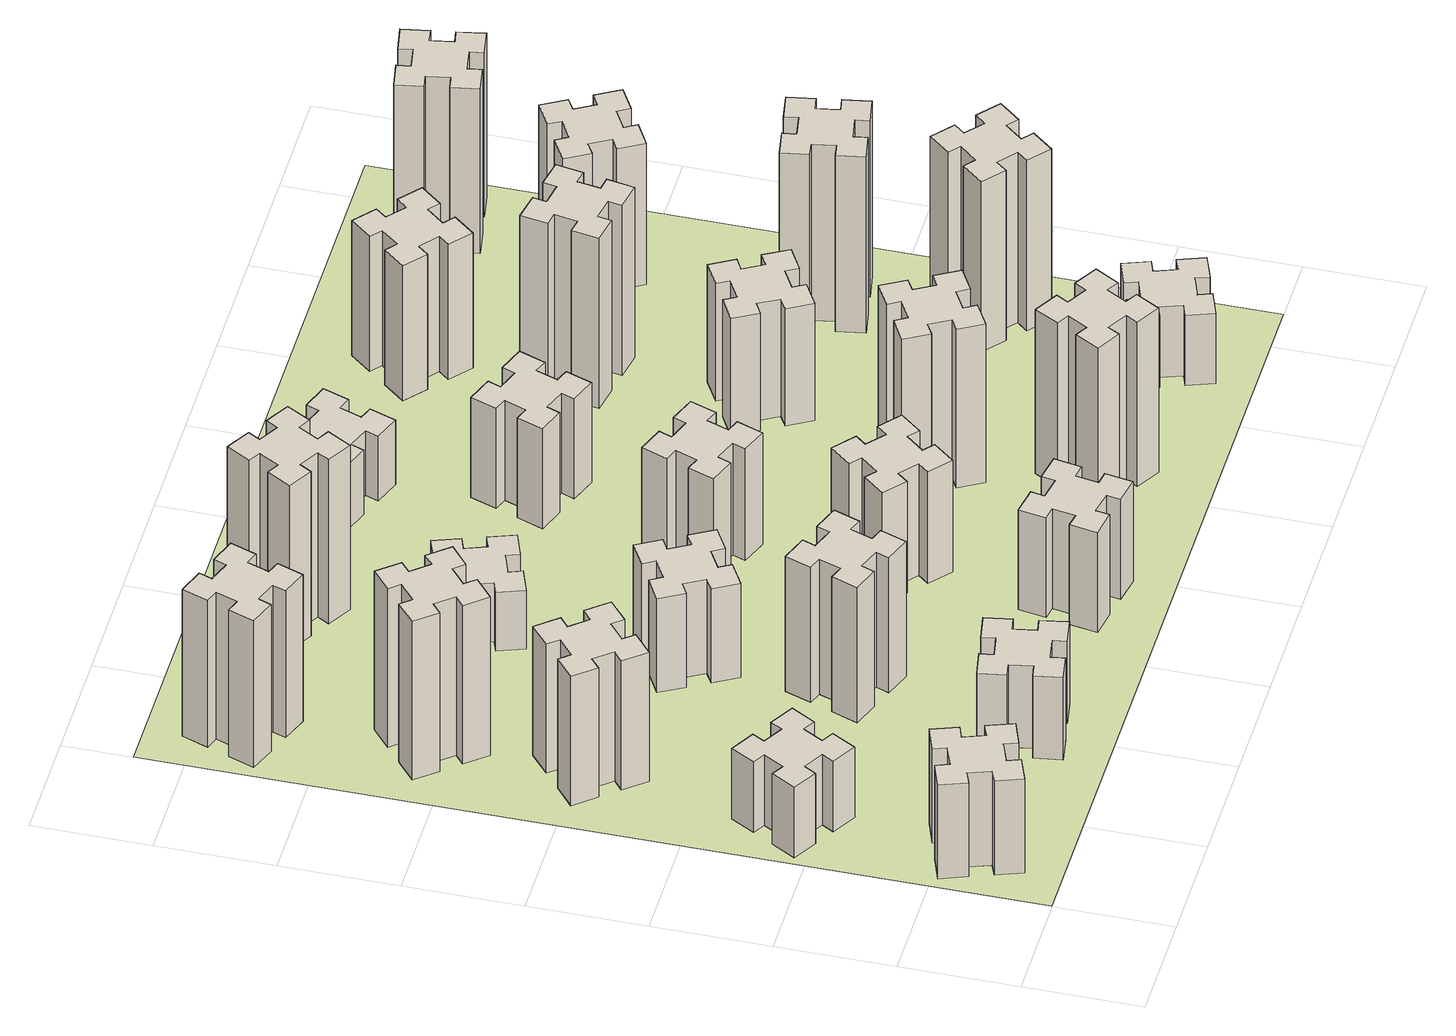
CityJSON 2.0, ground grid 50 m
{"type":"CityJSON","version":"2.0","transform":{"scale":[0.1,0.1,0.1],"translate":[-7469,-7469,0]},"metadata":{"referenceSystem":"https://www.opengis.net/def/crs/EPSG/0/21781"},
"CityObjects":{
"building1":{"type":"Building","attributes":{"class":"1000","function":"1000","usage":"1000","yearOfConstruction":2016,"roofType":"1000","measuredHeight":48,"storeysAboveGround":30,"storeysBelowGround":0},"geometry":[{"type":"Solid","lod":"1","boundaries":[[[[0,1,2,3,4,5,6,7,8,9,10,11,12,13,14,15,16,17,18,19]],[[17,16,20,21]],[[16,15,22,20]],[[15,14,23,22]],[[14,13,24,23]],[[13,12,25,24]],[[12,11,26,25]],[[11,10,27,26]],[[10,9,28,27]],[[9,8,29,28]],[[8,7,30,29]],[[7,6,31,30]],[[6,5,32,31]],[[5,4,33,32]],[[4,3,34,33]],[[3,2,35,34]],[[2,1,36,35]],[[1,0,37,36]],[[0,19,38,37]],[[19,18,39,38]],[[18,17,21,39]],[[24,25,26,27,28,29,30,31,32,33,34,35,36,37,38,39,21,20,22,23]]]]}]},
"building2":{"type":"Building","attributes":{"class":"1000","function":"1000","usage":"1000","yearOfConstruction":2016,"roofType":"1000","measuredHeight":36,"storeysAboveGround":30,"storeysBelowGround":0},"geometry":[{"type":"Solid","lod":"1","boundaries":[[[[40,41,42,43,44,45,46,47,48,49,50,51,52,53,54,55,56,57,58,59]],[[57,56,60,61]],[[56,55,62,60]],[[55,54,63,62]],[[54,53,64,63]],[[53,52,65,64]],[[52,51,66,65]],[[51,50,67,66]],[[50,49,68,67]],[[49,48,69,68]],[[48,47,70,69]],[[47,46,71,70]],[[46,45,72,71]],[[45,44,73,72]],[[44,43,74,73]],[[43,42,75,74]],[[42,41,76,75]],[[41,40,77,76]],[[40,59,78,77]],[[59,58,79,78]],[[58,57,61,79]],[[64,65,66,67,68,69,70,71,72,73,74,75,76,77,78,79,61,60,62,63]]]]}]},
"building3":{"type":"Building","attributes":{"class":"1000","function":"1000","usage":"1000","yearOfConstruction":2016,"roofType":"1000","measuredHeight":66,"storeysAboveGround":30,"storeysBelowGround":0},"geometry":[{"type":"Solid","lod":"1","boundaries":[[[[80,81,82,83,84,85,86,87,88,89,90,91,92,93,94,95,96,97,98,99]],[[97,96,100,101]],[[96,95,102,100]],[[95,94,103,102]],[[94,93,104,103]],[[93,92,105,104]],[[92,91,106,105]],[[91,90,107,106]],[[90,89,108,107]],[[89,88,109,108]],[[88,87,110,109]],[[87,86,111,110]],[[86,85,112,111]],[[85,84,113,112]],[[84,83,114,113]],[[83,82,115,114]],[[82,81,116,115]],[[81,80,117,116]],[[80,99,118,117]],[[99,98,119,118]],[[98,97,101,119]],[[104,105,106,107,108,109,110,111,112,113,114,115,116,117,118,119,101,100,102,103]]]]}]},
"building4":{"type":"Building","attributes":{"class":"1000","function":"1000","usage":"1000","yearOfConstruction":2016,"roofType":"1000","measuredHeight":42,"storeysAboveGround":30,"storeysBelowGround":0},"geometry":[{"type":"Solid","lod":"1","boundaries":[[[[120,121,122,123,124,125,126,127,128,129,130,131,132,133,134,135,136,137,138,139]],[[137,136,140,141]],[[136,135,142,140]],[[135,134,143,142]],[[134,133,144,143]],[[133,132,145,144]],[[132,131,146,145]],[[131,130,147,146]],[[130,129,148,147]],[[129,128,149,148]],[[128,127,150,149]],[[127,126,151,150]],[[126,125,152,151]],[[125,124,153,152]],[[124,123,154,153]],[[123,122,155,154]],[[122,121,156,155]],[[121,120,157,156]],[[120,139,158,157]],[[139,138,159,158]],[[138,137,141,159]],[[144,145,146,147,148,149,150,151,152,153,154,155,156,157,158,159,141,140,142,143]]]]}]},
"building5":{"type":"Building","attributes":{"class":"1000","function":"1000","usage":"1000","yearOfConstruction":2016,"roofType":"1000","measuredHeight":81,"storeysAboveGround":30,"storeysBelowGround":0},"geometry":[{"type":"Solid","lod":"1","boundaries":[[[[160,161,162,163,164,165,166,167,168,169,170,171,172,173,174,175,176,177,178,179]],[[177,176,180,181]],[[176,175,182,180]],[[175,174,183,182]],[[174,173,184,183]],[[173,172,185,184]],[[172,171,186,185]],[[171,170,187,186]],[[170,169,188,187]],[[169,168,189,188]],[[168,167,190,189]],[[167,166,191,190]],[[166,165,192,191]],[[165,164,193,192]],[[164,163,194,193]],[[163,162,195,194]],[[162,161,196,195]],[[161,160,197,196]],[[160,179,198,197]],[[179,178,199,198]],[[178,177,181,199]],[[184,185,186,187,188,189,190,191,192,193,194,195,196,197,198,199,181,180,182,183]]]]}]},
"building6":{"type":"Building","attributes":{"class":"1000","function":"1000","usage":"1000","yearOfConstruction":2016,"roofType":"1000","measuredHeight":75,"storeysAboveGround":30,"storeysBelowGround":0},"geometry":[{"type":"Solid","lod":"1","boundaries":[[[[200,201,202,203,204,205,206,207,208,209,210,211,212,213,214,215,216,217,218,219]],[[217,216,220,221]],[[216,215,222,220]],[[215,214,223,222]],[[214,213,224,223]],[[213,212,225,224]],[[212,211,226,225]],[[211,210,227,226]],[[210,209,228,227]],[[209,208,229,228]],[[208,207,230,229]],[[207,206,231,230]],[[206,205,232,231]],[[205,204,233,232]],[[204,203,234,233]],[[203,202,235,234]],[[202,201,236,235]],[[201,200,237,236]],[[200,219,238,237]],[[219,218,239,238]],[[218,217,221,239]],[[224,225,226,227,228,229,230,231,232,233,234,235,236,237,238,239,221,220,222,223]]]]}]},
"building7":{"type":"Building","attributes":{"class":"1000","function":"1000","usage":"1000","yearOfConstruction":2016,"roofType":"1000","measuredHeight":69,"storeysAboveGround":30,"storeysBelowGround":0},"geometry":[{"type":"Solid","lod":"1","boundaries":[[[[240,241,242,243,244,245,246,247,248,249,250,251,252,253,254,255,256,257,258,259]],[[257,256,260,261]],[[256,255,262,260]],[[255,254,263,262]],[[254,253,264,263]],[[253,252,265,264]],[[252,251,266,265]],[[251,250,267,266]],[[250,249,268,267]],[[249,248,269,268]],[[248,247,270,269]],[[247,246,271,270]],[[246,245,272,271]],[[245,244,273,272]],[[244,243,274,273]],[[243,242,275,274]],[[242,241,276,275]],[[241,240,277,276]],[[240,259,278,277]],[[259,258,279,278]],[[258,257,261,279]],[[264,265,266,267,268,269,270,271,272,273,274,275,276,277,278,279,261,260,262,263]]]]}]},
"building8":{"type":"Building","attributes":{"class":"1000","function":"1000","usage":"1000","yearOfConstruction":2016,"roofType":"1000","measuredHeight":48,"storeysAboveGround":30,"storeysBelowGround":0},"geometry":[{"type":"Solid","lod":"1","boundaries":[[[[280,281,282,283,284,285,286,287,288,289,290,291,292,293,294,295,296,297,298,299]],[[297,296,300,301]],[[296,295,302,300]],[[295,294,303,302]],[[294,293,304,303]],[[293,292,305,304]],[[292,291,306,305]],[[291,290,307,306]],[[290,289,308,307]],[[289,288,309,308]],[[288,287,310,309]],[[287,286,311,310]],[[286,285,312,311]],[[285,284,313,312]],[[284,283,314,313]],[[283,282,315,314]],[[282,281,316,315]],[[281,280,317,316]],[[280,299,318,317]],[[299,298,319,318]],[[298,297,301,319]],[[304,305,306,307,308,309,310,311,312,313,314,315,316,317,318,319,301,300,302,303]]]]}]},
"building9":{"type":"Building","attributes":{"class":"1000","function":"1000","usage":"1000","yearOfConstruction":2016,"roofType":"1000","measuredHeight":30,"storeysAboveGround":30,"storeysBelowGround":0},"geometry":[{"type":"Solid","lod":"1","boundaries":[[[[320,321,322,323,324,325,326,327,328,329,330,331,332,333,334,335,336,337,338,339]],[[337,336,340,341]],[[336,335,342,340]],[[335,334,343,342]],[[334,333,344,343]],[[333,332,345,344]],[[332,331,346,345]],[[331,330,347,346]],[[330,329,348,347]],[[329,328,349,348]],[[328,327,350,349]],[[327,326,351,350]],[[326,325,352,351]],[[325,324,353,352]],[[324,323,354,353]],[[323,322,355,354]],[[322,321,356,355]],[[321,320,357,356]],[[320,339,358,357]],[[339,338,359,358]],[[338,337,341,359]],[[344,345,346,347,348,349,350,351,352,353,354,355,356,357,358,359,341,340,342,343]]]]}]},
"building10":{"type":"Building","attributes":{"class":"1000","function":"1000","usage":"1000","yearOfConstruction":2016,"roofType":"1000","measuredHeight":51,"storeysAboveGround":30,"storeysBelowGround":0},"geometry":[{"type":"Solid","lod":"1","boundaries":[[[[360,361,362,363,364,365,366,367,368,369,370,371,372,373,374,375,376,377,378,379]],[[377,376,380,381]],[[376,375,382,380]],[[375,374,383,382]],[[374,373,384,383]],[[373,372,385,384]],[[372,371,386,385]],[[371,370,387,386]],[[370,369,388,387]],[[369,368,389,388]],[[368,367,390,389]],[[367,366,391,390]],[[366,365,392,391]],[[365,364,393,392]],[[364,363,394,393]],[[363,362,395,394]],[[362,361,396,395]],[[361,360,397,396]],[[360,379,398,397]],[[379,378,399,398]],[[378,377,381,399]],[[384,385,386,387,388,389,390,391,392,393,394,395,396,397,398,399,381,380,382,383]]]]}]},
"building11":{"type":"Building","attributes":{"class":"1000","function":"1000","usage":"1000","yearOfConstruction":2016,"roofType":"1000","measuredHeight":84,"storeysAboveGround":30,"storeysBelowGround":0},"geometry":[{"type":"Solid","lod":"1","boundaries":[[[[400,401,402,403,404,405,406,407,408,409,410,411,412,413,414,415,416,417,418,419]],[[417,416,420,421]],[[416,415,422,420]],[[415,414,423,422]],[[414,413,424,423]],[[413,412,425,424]],[[412,411,426,425]],[[411,410,427,426]],[[410,409,428,427]],[[409,408,429,428]],[[408,407,430,429]],[[407,406,431,430]],[[406,405,432,431]],[[405,404,433,432]],[[404,403,434,433]],[[403,402,435,434]],[[402,401,436,435]],[[401,400,437,436]],[[400,419,438,437]],[[419,418,439,438]],[[418,417,421,439]],[[424,425,426,427,428,429,430,431,432,433,434,435,436,437,438,439,421,420,422,423]]]]}]},
"building12":{"type":"Building","attributes":{"class":"1000","function":"1000","usage":"1000","yearOfConstruction":2016,"roofType":"1000","measuredHeight":57,"storeysAboveGround":30,"storeysBelowGround":0},"geometry":[{"type":"Solid","lod":"1","boundaries":[[[[440,441,442,443,444,445,446,447,448,449,450,451,452,453,454,455,456,457,458,459]],[[457,456,460,461]],[[456,455,462,460]],[[455,454,463,462]],[[454,453,464,463]],[[453,452,465,464]],[[452,451,466,465]],[[451,450,467,466]],[[450,449,468,467]],[[449,448,469,468]],[[448,447,470,469]],[[447,446,471,470]],[[446,445,472,471]],[[445,444,473,472]],[[444,443,474,473]],[[443,442,475,474]],[[442,441,476,475]],[[441,440,477,476]],[[440,459,478,477]],[[459,458,479,478]],[[458,457,461,479]],[[464,465,466,467,468,469,470,471,472,473,474,475,476,477,478,479,461,460,462,463]]]]}]},
"building13":{"type":"Building","attributes":{"class":"1000","function":"1000","usage":"1000","yearOfConstruction":2016,"roofType":"1000","measuredHeight":57,"storeysAboveGround":30,"storeysBelowGround":0},"geometry":[{"type":"Solid","lod":"1","boundaries":[[[[480,481,482,483,484,485,486,487,488,489,490,491,492,493,494,495,496,497,498,499]],[[497,496,500,501]],[[496,495,502,500]],[[495,494,503,502]],[[494,493,504,503]],[[493,492,505,504]],[[492,491,506,505]],[[491,490,507,506]],[[490,489,508,507]],[[489,488,509,508]],[[488,487,510,509]],[[487,486,511,510]],[[486,485,512,511]],[[485,484,513,512]],[[484,483,514,513]],[[483,482,515,514]],[[482,481,516,515]],[[481,480,517,516]],[[480,499,518,517]],[[499,498,519,518]],[[498,497,501,519]],[[504,505,506,507,508,509,510,511,512,513,514,515,516,517,518,519,501,500,502,503]]]]}]},
"building14":{"type":"Building","attributes":{"class":"1000","function":"1000","usage":"1000","yearOfConstruction":2016,"roofType":"1000","measuredHeight":51,"storeysAboveGround":30,"storeysBelowGround":0},"geometry":[{"type":"Solid","lod":"1","boundaries":[[[[520,521,522,523,524,525,526,527,528,529,530,531,532,533,534,535,536,537,538,539]],[[537,536,540,541]],[[536,535,542,540]],[[535,534,543,542]],[[534,533,544,543]],[[533,532,545,544]],[[532,531,546,545]],[[531,530,547,546]],[[530,529,548,547]],[[529,528,549,548]],[[528,527,550,549]],[[527,526,551,550]],[[526,525,552,551]],[[525,524,553,552]],[[524,523,554,553]],[[523,522,555,554]],[[522,521,556,555]],[[521,520,557,556]],[[520,539,558,557]],[[539,538,559,558]],[[538,537,541,559]],[[544,545,546,547,548,549,550,551,552,553,554,555,556,557,558,559,541,540,542,543]]]]}]},
"building15":{"type":"Building","attributes":{"class":"1000","function":"1000","usage":"1000","yearOfConstruction":2016,"roofType":"1000","measuredHeight":84,"storeysAboveGround":30,"storeysBelowGround":0},"geometry":[{"type":"Solid","lod":"1","boundaries":[[[[560,561,562,563,564,565,566,567,568,569,570,571,572,573,574,575,576,577,578,579]],[[577,576,580,581]],[[576,575,582,580]],[[575,574,583,582]],[[574,573,584,583]],[[573,572,585,584]],[[572,571,586,585]],[[571,570,587,586]],[[570,569,588,587]],[[569,568,589,588]],[[568,567,590,589]],[[567,566,591,590]],[[566,565,592,591]],[[565,564,593,592]],[[564,563,594,593]],[[563,562,595,594]],[[562,561,596,595]],[[561,560,597,596]],[[560,579,598,597]],[[579,578,599,598]],[[578,577,581,599]],[[584,585,586,587,588,589,590,591,592,593,594,595,596,597,598,599,581,580,582,583]]]]}]},
"building16":{"type":"Building","attributes":{"class":"1000","function":"1000","usage":"1000","yearOfConstruction":2016,"roofType":"1000","measuredHeight":33,"storeysAboveGround":30,"storeysBelowGround":0},"geometry":[{"type":"Solid","lod":"1","boundaries":[[[[600,601,602,603,604,605,606,607,608,609,610,611,612,613,614,615,616,617,618,619]],[[617,616,620,621]],[[616,615,622,620]],[[615,614,623,622]],[[614,613,624,623]],[[613,612,625,624]],[[612,611,626,625]],[[611,610,627,626]],[[610,609,628,627]],[[609,608,629,628]],[[608,607,630,629]],[[607,606,631,630]],[[606,605,632,631]],[[605,604,633,632]],[[604,603,634,633]],[[603,602,635,634]],[[602,601,636,635]],[[601,600,637,636]],[[600,619,638,637]],[[619,618,639,638]],[[618,617,621,639]],[[624,625,626,627,628,629,630,631,632,633,634,635,636,637,638,639,621,620,622,623]]]]}]},
"building17":{"type":"Building","attributes":{"class":"1000","function":"1000","usage":"1000","yearOfConstruction":2016,"roofType":"1000","measuredHeight":81,"storeysAboveGround":30,"storeysBelowGround":0},"geometry":[{"type":"Solid","lod":"1","boundaries":[[[[640,641,642,643,644,645,646,647,648,649,650,651,652,653,654,655,656,657,658,659]],[[657,656,660,661]],[[656,655,662,660]],[[655,654,663,662]],[[654,653,664,663]],[[653,652,665,664]],[[652,651,666,665]],[[651,650,667,666]],[[650,649,668,667]],[[649,648,669,668]],[[648,647,670,669]],[[647,646,671,670]],[[646,645,672,671]],[[645,644,673,672]],[[644,643,674,673]],[[643,642,675,674]],[[642,641,676,675]],[[641,640,677,676]],[[640,659,678,677]],[[659,658,679,678]],[[658,657,661,679]],[[664,665,666,667,668,669,670,671,672,673,674,675,676,677,678,679,661,660,662,663]]]]}]},
"building18":{"type":"Building","attributes":{"class":"1000","function":"1000","usage":"1000","yearOfConstruction":2016,"roofType":"1000","measuredHeight":60,"storeysAboveGround":30,"storeysBelowGround":0},"geometry":[{"type":"Solid","lod":"1","boundaries":[[[[680,681,682,683,684,685,686,687,688,689,690,691,692,693,694,695,696,697,698,699]],[[697,696,700,701]],[[696,695,702,700]],[[695,694,703,702]],[[694,693,704,703]],[[693,692,705,704]],[[692,691,706,705]],[[691,690,707,706]],[[690,689,708,707]],[[689,688,709,708]],[[688,687,710,709]],[[687,686,711,710]],[[686,685,712,711]],[[685,684,713,712]],[[684,683,714,713]],[[683,682,715,714]],[[682,681,716,715]],[[681,680,717,716]],[[680,699,718,717]],[[699,698,719,718]],[[698,697,701,719]],[[704,705,706,707,708,709,710,711,712,713,714,715,716,717,718,719,701,700,702,703]]]]}]},
"building19":{"type":"Building","attributes":{"class":"1000","function":"1000","usage":"1000","yearOfConstruction":2016,"roofType":"1000","measuredHeight":36,"storeysAboveGround":30,"storeysBelowGround":0},"geometry":[{"type":"Solid","lod":"1","boundaries":[[[[720,721,722,723,724,725,726,727,728,729,730,731,732,733,734,735,736,737,738,739]],[[737,736,740,741]],[[736,735,742,740]],[[735,734,743,742]],[[734,733,744,743]],[[733,732,745,744]],[[732,731,746,745]],[[731,730,747,746]],[[730,729,748,747]],[[729,728,749,748]],[[728,727,750,749]],[[727,726,751,750]],[[726,725,752,751]],[[725,724,753,752]],[[724,723,754,753]],[[723,722,755,754]],[[722,721,756,755]],[[721,720,757,756]],[[720,739,758,757]],[[739,738,759,758]],[[738,737,741,759]],[[744,745,746,747,748,749,750,751,752,753,754,755,756,757,758,759,741,740,742,743]]]]}]},
"building20":{"type":"Building","attributes":{"class":"1000","function":"1000","usage":"1000","yearOfConstruction":2016,"roofType":"1000","measuredHeight":87,"storeysAboveGround":30,"storeysBelowGround":0},"geometry":[{"type":"Solid","lod":"1","boundaries":[[[[760,761,762,763,764,765,766,767,768,769,770,771,772,773,774,775,776,777,778,779]],[[777,776,780,781]],[[776,775,782,780]],[[775,774,783,782]],[[774,773,784,783]],[[773,772,785,784]],[[772,771,786,785]],[[771,770,787,786]],[[770,769,788,787]],[[769,768,789,788]],[[768,767,790,789]],[[767,766,791,790]],[[766,765,792,791]],[[765,764,793,792]],[[764,763,794,793]],[[763,762,795,794]],[[762,761,796,795]],[[761,760,797,796]],[[760,779,798,797]],[[779,778,799,798]],[[778,777,781,799]],[[784,785,786,787,788,789,790,791,792,793,794,795,796,797,798,799,781,780,782,783]]]]}]},
"building21":{"type":"Building","attributes":{"class":"1000","function":"1000","usage":"1000","yearOfConstruction":2016,"roofType":"1000","measuredHeight":69,"storeysAboveGround":30,"storeysBelowGround":0},"geometry":[{"type":"Solid","lod":"1","boundaries":[[[[800,801,802,803,804,805,806,807,808,809,810,811,812,813,814,815,816,817,818,819]],[[817,816,820,821]],[[816,815,822,820]],[[815,814,823,822]],[[814,813,824,823]],[[813,812,825,824]],[[812,811,826,825]],[[811,810,827,826]],[[810,809,828,827]],[[809,808,829,828]],[[808,807,830,829]],[[807,806,831,830]],[[806,805,832,831]],[[805,804,833,832]],[[804,803,834,833]],[[803,802,835,834]],[[802,801,836,835]],[[801,800,837,836]],[[800,819,838,837]],[[819,818,839,838]],[[818,817,821,839]],[[824,825,826,827,828,829,830,831,832,833,834,835,836,837,838,839,821,820,822,823]]]]}]},
"building22":{"type":"Building","attributes":{"class":"1000","function":"1000","usage":"1000","yearOfConstruction":2016,"roofType":"1000","measuredHeight":87,"storeysAboveGround":30,"storeysBelowGround":0},"geometry":[{"type":"Solid","lod":"1","boundaries":[[[[840,841,842,843,844,845,846,847,848,849,850,851,852,853,854,855,856,857,858,859]],[[857,856,860,861]],[[856,855,862,860]],[[855,854,863,862]],[[854,853,864,863]],[[853,852,865,864]],[[852,851,866,865]],[[851,850,867,866]],[[850,849,868,867]],[[849,848,869,868]],[[848,847,870,869]],[[847,846,871,870]],[[846,845,872,871]],[[845,844,873,872]],[[844,843,874,873]],[[843,842,875,874]],[[842,841,876,875]],[[841,840,877,876]],[[840,859,878,877]],[[859,858,879,878]],[[858,857,861,879]],[[864,865,866,867,868,869,870,871,872,873,874,875,876,877,878,879,861,860,862,863]]]]}]},
"building23":{"type":"Building","attributes":{"class":"1000","function":"1000","usage":"1000","yearOfConstruction":2016,"roofType":"1000","measuredHeight":90,"storeysAboveGround":30,"storeysBelowGround":0},"geometry":[{"type":"Solid","lod":"1","boundaries":[[[[880,881,882,883,884,885,886,887,888,889,890,891,892,893,894,895,896,897,898,899]],[[897,896,900,901]],[[896,895,902,900]],[[895,894,903,902]],[[894,893,904,903]],[[893,892,905,904]],[[892,891,906,905]],[[891,890,907,906]],[[890,889,908,907]],[[889,888,909,908]],[[888,887,910,909]],[[887,886,911,910]],[[886,885,912,911]],[[885,884,913,912]],[[884,883,914,913]],[[883,882,915,914]],[[882,881,916,915]],[[881,880,917,916]],[[880,899,918,917]],[[899,898,919,918]],[[898,897,901,919]],[[904,905,906,907,908,909,910,911,912,913,914,915,916,917,918,919,901,900,902,903]]]]}]},
"building24":{"type":"Building","attributes":{"class":"1000","function":"1000","usage":"1000","yearOfConstruction":2016,"roofType":"1000","measuredHeight":72,"storeysAboveGround":30,"storeysBelowGround":0},"geometry":[{"type":"Solid","lod":"1","boundaries":[[[[920,921,922,923,924,925,926,927,928,929,930,931,932,933,934,935,936,937,938,939]],[[937,936,940,941]],[[936,935,942,940]],[[935,934,943,942]],[[934,933,944,943]],[[933,932,945,944]],[[932,931,946,945]],[[931,930,947,946]],[[930,929,948,947]],[[929,928,949,948]],[[928,927,950,949]],[[927,926,951,950]],[[926,925,952,951]],[[925,924,953,952]],[[924,923,954,953]],[[923,922,955,954]],[[922,921,956,955]],[[921,920,957,956]],[[920,939,958,957]],[[939,938,959,958]],[[938,937,941,959]],[[944,945,946,947,948,949,950,951,952,953,954,955,956,957,958,959,941,940,942,943]]]]}]},
"building25":{"type":"Building","attributes":{"class":"1000","function":"1000","usage":"1000","yearOfConstruction":2016,"roofType":"1000","measuredHeight":84,"storeysAboveGround":30,"storeysBelowGround":0},"geometry":[{"type":"Solid","lod":"1","boundaries":[[[[960,961,962,963,964,965,966,967,968,969,970,971,972,973,974,975,976,977,978,979]],[[977,976,980,981]],[[976,975,982,980]],[[975,974,983,982]],[[974,973,984,983]],[[973,972,985,984]],[[972,971,986,985]],[[971,970,987,986]],[[970,969,988,987]],[[969,968,989,988]],[[968,967,990,989]],[[967,966,991,990]],[[966,965,992,991]],[[965,964,993,992]],[[964,963,994,993]],[[963,962,995,994]],[[962,961,996,995]],[[961,960,997,996]],[[960,979,998,997]],[[979,978,999,998]],[[978,977,981,999]],[[984,985,986,987,988,989,990,991,992,993,994,995,996,997,998,999,981,980,982,983]]]]}]},
"landuse1":{"type":"LandUse","attributes":{"name":"plot1","function":"1010"},"geometry":[{"type":"MultiSurface","lod":"1","boundaries":[[[1000,1001,1002,1003]]]}]}
},
"vertices":[
[266,255,0],[360,289,0],[380,233,0],[493,274,0],[452,387,0],[396,366,0],[362,460,0],[418,480,0],[377,593,0],[264,552,0],[285,496,0],[191,462,0],[170,518,0],[57,477,0],[99,364,0],[155,385,0],[189,291,0],[133,270,0],[174,157,0],[287,199,0],[189,291,480],[133,270,480],[155,385,480],[99,364,480],[57,477,480],[170,518,480],[191,462,480],[285,496,480],[264,552,480],[377,593,480],[418,480,480],[362,460,480],[396,366,480],[452,387,480],[493,274,480],[380,233,480],[360,289,480],[266,255,480],[287,199,480],[174,157,480],
[205,1214,0],[155,1127,0],[103,1157,0],[43,1053,0],[147,993,0],[177,1045,0],[264,995,0],[234,943,0],[338,883,0],[398,987,0],[346,1017,0],[396,1104,0],[448,1074,0],[508,1178,0],[404,1238,0],[374,1186,0],[287,1236,0],[317,1288,0],[213,1348,0],[153,1244,0],[287,1236,360],[317,1288,360],[374,1186,360],[404,1238,360],[508,1178,360],[448,1074,360],[396,1104,360],[346,1017,360],[398,987,360],[338,883,360],[234,943,360],[264,995,360],[177,1045,360],[147,993,360],[43,1053,360],[103,1157,360],[155,1127,360],[205,1214,360],[153,1244,360],[213,1348,360],
[492,1988,0],[427,2064,0],[473,2103,0],[396,2195,0],[304,2118,0],[343,2072,0],[266,2007,0],[228,2053,0],[136,1976,0],[213,1884,0],[259,1923,0],[323,1846,0],[277,1808,0],[354,1716,0],[446,1793,0],[408,1839,0],[484,1903,0],[523,1857,0],[615,1934,0],[538,2026,0],[484,1903,660],[523,1857,660],[408,1839,660],[446,1793,660],[354,1716,660],[277,1808,660],[323,1846,660],[259,1923,660],[213,1884,660],[136,1976,660],[228,2053,660],[266,2007,660],[343,2072,660],[304,2118,660],[396,2195,660],[473,2103,660],[427,2064,660],[492,1988,660],[538,2026,660],[615,1934,660],
[898,405,0],[916,307,0],[857,297,0],[877,178,0],[996,199,0],[985,258,0],[1084,276,0],[1094,217,0],[1212,237,0],[1191,356,0],[1132,345,0],[1115,444,0],[1174,454,0],[1153,572,0],[1035,551,0],[1045,492,0],[947,475,0],[937,534,0],[818,513,0],[839,395,0],[947,475,420],[937,534,420],[1045,492,420],[1035,551,420],[1153,572,420],[1174,454,420],[1115,444,420],[1132,345,420],[1191,356,420],[1212,237,420],[1094,217,420],[1084,276,420],[985,258,420],[996,199,420],[877,178,420],[857,297,420],[916,307,420],[898,405,420],[839,395,420],[818,513,420],
[343,2712,0],[266,2647,0],[228,2693,0],[136,2616,0],[213,2524,0],[259,2563,0],[323,2486,0],[277,2448,0],[354,2356,0],[446,2433,0],[408,2479,0],[484,2543,0],[523,2497,0],[615,2574,0],[538,2666,0],[492,2628,0],[427,2704,0],[473,2743,0],[396,2835,0],[304,2758,0],[427,2704,810],[473,2743,810],[492,2628,810],[538,2666,810],[615,2574,810],[523,2497,810],[484,2543,810],[408,2479,810],[446,2433,810],[354,2356,810],[277,2448,810],[323,2486,810],[259,2563,810],[213,2524,810],[136,2616,810],[228,2693,810],[266,2647,810],[343,2712,810],[304,2758,810],[396,2835,810],
[362,3251,0],[396,3345,0],[452,3324,0],[493,3437,0],[380,3478,0],[360,3422,0],[266,3456,0],[287,3512,0],[174,3553,0],[133,3440,0],[189,3420,0],[155,3326,0],[99,3347,0],[57,3234,0],[170,3193,0],[191,3249,0],[285,3215,0],[264,3159,0],[377,3117,0],[418,3230,0],[285,3215,750],[264,3159,750],[191,3249,750],[170,3193,750],[57,3234,750],[99,3347,750],[155,3326,750],[189,3420,750],[133,3440,750],[174,3553,750],[287,3512,750],[266,3456,750],[360,3422,750],[380,3478,750],[493,3437,750],[452,3324,750],[396,3345,750],[362,3251,750],[418,3230,750],[377,3117,750],
[1200,1202,0],[1106,1236,0],[1127,1292,0],[1014,1333,0],[973,1220,0],[1029,1200,0],[995,1106,0],[939,1127,0],[897,1014,0],[1010,973,0],[1031,1029,0],[1125,995,0],[1104,939,0],[1217,897,0],[1258,1010,0],[1202,1031,0],[1236,1125,0],[1292,1104,0],[1333,1217,0],[1220,1258,0],[1236,1125,690],[1292,1104,690],[1202,1031,690],[1258,1010,690],[1217,897,690],[1104,939,690],[1125,995,690],[1031,1029,690],[1010,973,690],[897,1014,690],[939,1127,690],[995,1106,690],[1029,1200,690],[973,1220,690],[1014,1333,690],[1127,1292,690],[1106,1236,690],[1200,1202,690],[1220,1258,690],[1333,1217,690],
[995,1744,0],[1045,1657,0],[993,1627,0],[1053,1523,0],[1157,1583,0],[1127,1635,0],[1214,1685,0],[1244,1633,0],[1348,1693,0],[1288,1797,0],[1236,1767,0],[1186,1854,0],[1238,1884,0],[1178,1988,0],[1074,1928,0],[1104,1876,0],[1017,1826,0],[987,1878,0],[883,1818,0],[943,1714,0],[1017,1826,480],[987,1878,480],[1104,1876,480],[1074,1928,480],[1178,1988,480],[1238,1884,480],[1186,1854,480],[1236,1767,480],[1288,1797,480],[1348,1693,480],[1244,1633,480],[1214,1685,480],[1127,1635,480],[1157,1583,480],[1053,1523,480],[993,1627,480],[1045,1657,480],[995,1744,480],[943,1714,480],[883,1818,480],
[1106,2475,0],[1200,2509,0],[1220,2453,0],[1333,2494,0],[1292,2607,0],[1236,2586,0],[1202,2680,0],[1258,2700,0],[1217,2813,0],[1104,2772,0],[1125,2716,0],[1031,2682,0],[1010,2738,0],[897,2697,0],[939,2584,0],[995,2605,0],[1029,2511,0],[973,2490,0],[1014,2377,0],[1127,2419,0],[1029,2511,300],[973,2490,300],[995,2605,300],[939,2584,300],[897,2697,300],[1010,2738,300],[1031,2682,300],[1125,2716,300],[1104,2772,300],[1217,2813,300],[1258,2700,300],[1202,2680,300],[1236,2586,300],[1292,2607,300],[1333,2494,300],[1220,2453,300],[1200,2509,300],[1106,2475,300],[1127,2419,300],[1014,2377,300],
[1787,276,0],[1885,258,0],[1875,199,0],[1993,178,0],[2014,297,0],[1955,307,0],[1972,405,0],[2031,395,0],[2052,513,0],[1934,534,0],[1924,475,0],[1825,492,0],[1836,551,0],[1717,572,0],[1697,454,0],[1756,444,0],[1738,345,0],[1679,356,0],[1658,237,0],[1777,217,0],[1738,345,510],[1679,356,510],[1756,444,510],[1697,454,510],[1717,572,510],[1836,551,510],[1825,492,510],[1924,475,510],[1934,534,510],[2052,513,510],[2031,395,510],[1972,405,510],[1955,307,510],[2014,297,510],[1993,178,510],[1875,199,510],[1885,258,510],[1787,276,510],[1777,217,510],[1658,237,510],
[917,3265,0],[1004,3215,0],[974,3163,0],[1078,3103,0],[1138,3207,0],[1086,3237,0],[1136,3324,0],[1188,3294,0],[1248,3398,0],[1144,3458,0],[1114,3406,0],[1027,3456,0],[1057,3508,0],[953,3568,0],[893,3464,0],[945,3434,0],[895,3347,0],[843,3377,0],[783,3273,0],[887,3213,0],[895,3347,840],[843,3377,840],[945,3434,840],[893,3464,840],[953,3568,840],[1057,3508,840],[1027,3456,840],[1114,3406,840],[1144,3458,840],[1248,3398,840],[1188,3294,840],[1136,3324,840],[1086,3237,840],[1138,3207,840],[1078,3103,840],[974,3163,840],[1004,3215,840],[917,3265,840],[887,3213,840],[783,3273,840],
[1803,1224,0],[1739,1148,0],[1693,1186,0],[1616,1094,0],[1708,1017,0],[1746,1063,0],[1823,999,0],[1784,953,0],[1876,876,0],[1953,968,0],[1907,1006,0],[1972,1083,0],[2018,1044,0],[2095,1136,0],[2003,1213,0],[1964,1167,0],[1888,1232,0],[1926,1278,0],[1834,1355,0],[1757,1263,0],[1888,1232,570],[1926,1278,570],[1964,1167,570],[2003,1213,570],[2095,1136,570],[2018,1044,570],[1972,1083,570],[1907,1006,570],[1953,968,570],[1876,876,570],[1784,953,570],[1823,999,570],[1746,1063,570],[1708,1017,570],[1616,1094,570],[1693,1186,570],[1739,1148,570],[1803,1224,570],[1757,1263,570],[1834,1355,570],
[1842,1771,0],[1876,1865,0],[1932,1844,0],[1973,1957,0],[1860,1998,0],[1840,1942,0],[1746,1976,0],[1767,2032,0],[1654,2073,0],[1613,1960,0],[1669,1940,0],[1635,1846,0],[1579,1867,0],[1537,1754,0],[1650,1713,0],[1671,1769,0],[1765,1735,0],[1744,1679,0],[1857,1637,0],[1898,1750,0],[1765,1735,570],[1744,1679,570],[1671,1769,570],[1650,1713,570],[1537,1754,570],[1579,1867,570],[1635,1846,570],[1669,1940,570],[1613,1960,570],[1654,2073,570],[1767,2032,570],[1746,1976,570],[1840,1942,570],[1860,1998,570],[1973,1957,570],[1932,1844,570],[1876,1865,570],[1842,1771,570],[1898,1750,570],[1857,1637,570],
[2040,2682,0],[1946,2716,0],[1967,2772,0],[1854,2813,0],[1813,2700,0],[1869,2680,0],[1835,2586,0],[1779,2607,0],[1737,2494,0],[1850,2453,0],[1871,2509,0],[1965,2475,0],[1944,2419,0],[2057,2377,0],[2098,2490,0],[2042,2511,0],[2076,2605,0],[2132,2584,0],[2173,2697,0],[2060,2738,0],[2076,2605,510],[2132,2584,510],[2042,2511,510],[2098,2490,510],[2057,2377,510],[1944,2419,510],[1965,2475,510],[1871,2509,510],[1850,2453,510],[1737,2494,510],[1779,2607,510],[1835,2586,510],[1869,2680,510],[1813,2700,510],[1854,2813,510],[1967,2772,510],[1946,2716,510],[2040,2682,510],[2060,2738,510],[2173,2697,510],
[2694,546,0],[2607,596,0],[2637,648,0],[2533,708,0],[2473,604,0],[2525,574,0],[2475,487,0],[2423,517,0],[2363,413,0],[2467,353,0],[2497,405,0],[2584,355,0],[2554,303,0],[2658,243,0],[2718,347,0],[2666,377,0],[2716,464,0],[2768,434,0],[2828,538,0],[2724,598,0],[2716,464,840],[2768,434,840],[2666,377,840],[2718,347,840],[2658,243,840],[2554,303,840],[2584,355,840],[2497,405,840],[2467,353,840],[2363,413,840],[2423,517,840],[2475,487,840],[2525,574,840],[2473,604,840],[2533,708,840],[2637,648,840],[2607,596,840],[2694,546,840],[2724,598,840],[2828,538,840],
[1671,3249,0],[1765,3215,0],[1744,3159,0],[1857,3117,0],[1898,3230,0],[1842,3251,0],[1876,3345,0],[1932,3324,0],[1973,3437,0],[1860,3478,0],[1840,3422,0],[1746,3456,0],[1767,3512,0],[1654,3553,0],[1613,3440,0],[1669,3420,0],[1635,3326,0],[1579,3347,0],[1537,3234,0],[1650,3193,0],[1635,3326,330],[1579,3347,330],[1669,3420,330],[1613,3440,330],[1654,3553,330],[1767,3512,330],[1746,3456,330],[1840,3422,330],[1860,3478,330],[1973,3437,330],[1932,3324,330],[1876,3345,330],[1842,3251,330],[1898,3230,330],[1857,3117,330],[1744,3159,330],[1765,3215,330],[1671,3249,330],[1650,3193,330],[1537,3234,330],
[2616,1127,0],[2566,1214,0],[2618,1244,0],[2558,1348,0],[2454,1288,0],[2484,1236,0],[2397,1186,0],[2367,1238,0],[2263,1178,0],[2323,1074,0],[2375,1104,0],[2425,1017,0],[2373,987,0],[2433,883,0],[2537,943,0],[2507,995,0],[2594,1045,0],[2624,993,0],[2728,1053,0],[2668,1157,0],[2594,1045,810],[2624,993,810],[2507,995,810],[2537,943,810],[2433,883,810],[2373,987,810],[2425,1017,810],[2375,1104,810],[2323,1074,810],[2263,1178,810],[2367,1238,810],[2397,1186,810],[2484,1236,810],[2454,1288,810],[2558,1348,810],[2618,1244,810],[2566,1214,810],[2616,1127,810],[2668,1157,810],[2728,1053,810],
[2816,1867,0],[2766,1954,0],[2818,1984,0],[2758,2088,0],[2654,2028,0],[2684,1976,0],[2597,1926,0],[2567,1978,0],[2463,1918,0],[2523,1814,0],[2575,1844,0],[2625,1757,0],[2573,1727,0],[2633,1623,0],[2737,1683,0],[2707,1735,0],[2794,1785,0],[2824,1733,0],[2928,1793,0],[2868,1897,0],[2794,1785,600],[2824,1733,600],[2707,1735,600],[2737,1683,600],[2633,1623,600],[2573,1727,600],[2625,1757,600],[2575,1844,600],[2523,1814,600],[2463,1918,600],[2567,1978,600],[2597,1926,600],[2684,1976,600],[2654,2028,600],[2758,2088,600],[2818,1984,600],[2766,1954,600],[2816,1867,600],[2868,1897,600],[2928,1793,600],
[3326,255,0],[3420,289,0],[3440,233,0],[3553,274,0],[3512,387,0],[3456,366,0],[3422,460,0],[3478,480,0],[3437,593,0],[3324,552,0],[3345,496,0],[3251,462,0],[3230,518,0],[3117,477,0],[3159,364,0],[3215,385,0],[3249,291,0],[3193,270,0],[3234,157,0],[3347,199,0],[3249,291,360],[3193,270,360],[3215,385,360],[3159,364,360],[3117,477,360],[3230,518,360],[3251,462,360],[3345,496,360],[3324,552,360],[3437,593,360],[3478,480,360],[3422,460,360],[3456,366,360],[3512,387,360],[3553,274,360],[3440,233,360],[3420,289,360],[3326,255,360],[3347,199,360],[3234,157,360],
[2627,2496,0],[2725,2478,0],[2715,2419,0],[2833,2398,0],[2854,2517,0],[2795,2527,0],[2812,2625,0],[2871,2615,0],[2892,2733,0],[2774,2754,0],[2764,2695,0],[2665,2712,0],[2676,2771,0],[2557,2792,0],[2537,2674,0],[2596,2664,0],[2578,2565,0],[2519,2576,0],[2498,2457,0],[2617,2437,0],[2578,2565,870],[2519,2576,870],[2596,2664,870],[2537,2674,870],[2557,2792,870],[2676,2771,870],[2665,2712,870],[2764,2695,870],[2774,2754,870],[2892,2733,870],[2871,2615,870],[2812,2625,870],[2795,2527,870],[2854,2517,870],[2833,2398,870],[2715,2419,870],[2725,2478,870],[2627,2496,870],[2617,2437,870],[2498,2457,870],
[2704,3287,0],[2628,3352,0],[2666,3398,0],[2574,3475,0],[2497,3383,0],[2543,3344,0],[2479,3268,0],[2433,3306,0],[2356,3214,0],[2448,3137,0],[2486,3183,0],[2563,3119,0],[2524,3073,0],[2616,2996,0],[2693,3088,0],[2647,3126,0],[2712,3203,0],[2758,3164,0],[2835,3256,0],[2743,3333,0],[2712,3203,690],[2758,3164,690],[2647,3126,690],[2693,3088,690],[2616,2996,690],[2524,3073,690],[2563,3119,690],[2486,3183,690],[2448,3137,690],[2356,3214,690],[2433,3306,690],[2479,3268,690],[2543,3344,690],[2497,3383,690],[2574,3475,690],[2666,3398,690],[2628,3352,690],[2704,3287,690],[2743,3333,690],[2835,3256,690],
[3487,1006,0],[3552,1083,0],[3598,1044,0],[3675,1136,0],[3583,1213,0],[3544,1167,0],[3468,1232,0],[3506,1278,0],[3414,1355,0],[3337,1263,0],[3383,1224,0],[3319,1148,0],[3273,1186,0],[3196,1094,0],[3288,1017,0],[3326,1063,0],[3403,999,0],[3364,953,0],[3456,876,0],[3533,968,0],[3403,999,870],[3364,953,870],[3326,1063,870],[3288,1017,870],[3196,1094,870],[3273,1186,870],[3319,1148,870],[3383,1224,870],[3337,1263,870],[3414,1355,870],[3506,1278,870],[3468,1232,870],[3544,1167,870],[3583,1213,870],[3675,1136,870],[3598,1044,870],[3552,1083,870],[3487,1006,870],[3533,968,870],[3456,876,870],
[3305,1638,0],[3404,1656,0],[3414,1597,0],[3532,1617,0],[3511,1736,0],[3452,1725,0],[3435,1824,0],[3494,1834,0],[3473,1952,0],[3355,1931,0],[3365,1872,0],[3267,1855,0],[3257,1914,0],[3138,1893,0],[3159,1775,0],[3218,1785,0],[3236,1687,0],[3177,1677,0],[3197,1558,0],[3316,1579,0],[3236,1687,900],[3177,1677,900],[3218,1785,900],[3159,1775,900],[3138,1893,900],[3257,1914,900],[3267,1855,900],[3365,1872,900],[3355,1931,900],[3473,1952,900],[3494,1834,900],[3435,1824,900],[3452,1725,900],[3511,1736,900],[3532,1617,900],[3414,1597,900],[3404,1656,900],[3305,1638,900],[3316,1579,900],[3197,1558,900],
[3456,2707,0],[3406,2794,0],[3458,2824,0],[3398,2928,0],[3294,2868,0],[3324,2816,0],[3237,2766,0],[3207,2818,0],[3103,2758,0],[3163,2654,0],[3215,2684,0],[3265,2597,0],[3213,2567,0],[3273,2463,0],[3377,2523,0],[3347,2575,0],[3434,2625,0],[3464,2573,0],[3568,2633,0],[3508,2737,0],[3434,2625,720],[3464,2573,720],[3347,2575,720],[3377,2523,720],[3273,2463,720],[3213,2567,720],[3265,2597,720],[3215,2684,720],[3163,2654,720],[3103,2758,720],[3207,2818,720],[3237,2766,720],[3324,2816,720],[3294,2868,720],[3398,2928,720],[3458,2824,720],[3406,2794,720],[3456,2707,720],[3508,2737,720],[3568,2633,720],
[3552,3305,0],[3535,3404,0],[3594,3414,0],[3573,3532,0],[3455,3511,0],[3465,3452,0],[3367,3435,0],[3357,3494,0],[3238,3473,0],[3259,3355,0],[3318,3365,0],[3336,3267,0],[3277,3257,0],[3297,3138,0],[3416,3159,0],[3405,3218,0],[3504,3236,0],[3514,3177,0],[3632,3197,0],[3611,3316,0],[3504,3236,840],[3514,3177,840],[3405,3218,840],[3416,3159,840],[3297,3138,840],[3277,3257,840],[3336,3267,840],[3318,3365,840],[3259,3355,840],[3238,3473,840],[3357,3494,840],[3367,3435,840],[3465,3452,840],[3455,3511,840],[3573,3532,840],[3594,3414,840],[3535,3404,840],[3552,3305,840],[3611,3316,840],[3632,3197,840],
[5,3705,0],[3705,3705,0],[3705,5,0],[5,5,0]
]}
